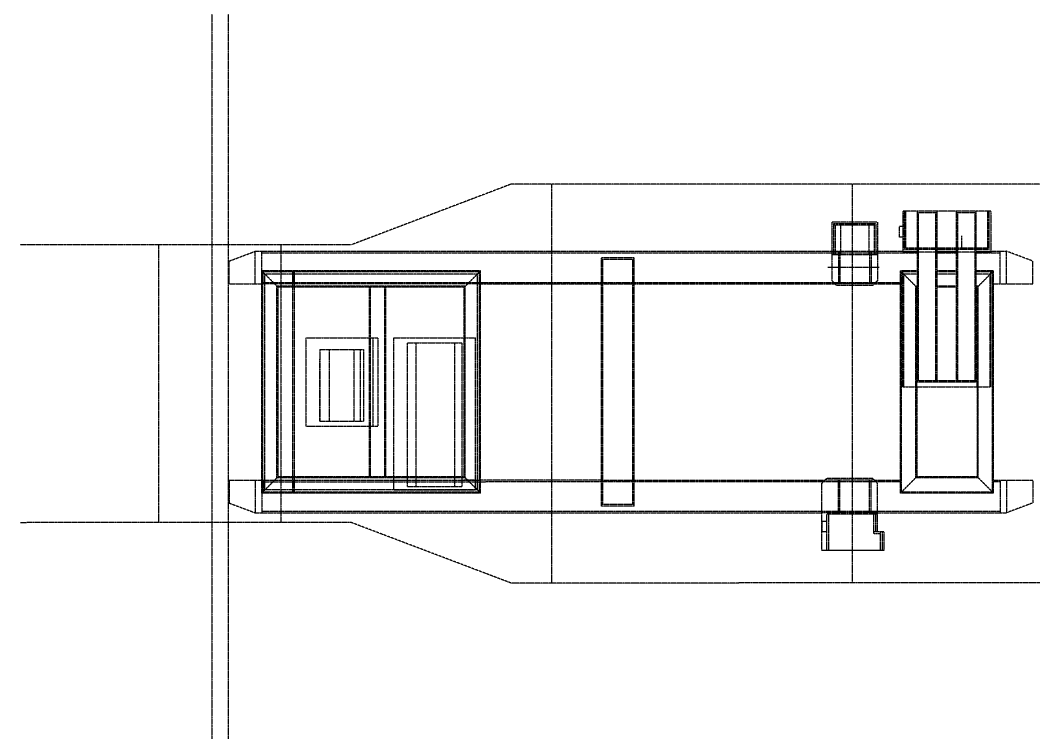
# Model space of a CAD drawing. Header units: millimetres. Extents: x -955179 to -912907, y 62798 to 154298.
# Drawn here: x -952312 to -949211, y 130484 to 132663 of the extents above; entities that cross this region are included whole.
import ezdxf

# ---------------------------------------------------------------- set-up
doc = ezdxf.new("R2010")
doc.units = ezdxf.units.MM
doc.header["$MEASUREMENT"] = 0
doc.linetypes.add('HIDDEN', pattern=[0.375, 0.25, -0.125])
doc.layers.add('CV', color=251, linetype='HIDDEN')

# ---------------------------------------------------------------- blocks, each defined once
blk = doc.blocks.new('TK FRAME')
at = {"layer": 'CV', "linetype": 'HIDDEN'}
for p, q in [((263765.8, -240393), (263765.8, -241613)), ((264686, -240393), (264686, -241613)), ((262562.9, -240578.2), (262562.9, -241427.9)), ((262937.7, -240578.2), (262937.7, -241427.9))]:
    blk.add_line(p, q, dxfattribs=at)
for points in [[(267130.7, -240393), (263641.8, -240393), (263153.4, -240578.2), (262140.2, -240578.2)], [(267130.7, -241613), (263641.8, -241613), (263153.4, -241427.9), (262140.2, -241427.9)]]:
    blk.add_lwpolyline(points, dxfattribs=at)
blk = doc.blocks.new('TK출하')
at = {"layer": 'CV'}
for p, q in [((-855451.7, 132705.7, 347), (-855448.7, 112084.4, 918.4)), ((-855401.6, 132705.7, 355.7), (-855398.7, 112028.9, 916.4)), ((-853335.7, 122298.2, 497.4), (-853335.7, 122251.2, 497.4)), ((-853335.7, 122298.2, 497.4), (-853335.7, 122251.2, 497.4)), ((-853065.7, 122298.2, 497.4), (-853335.7, 122298.2, 497.4)), ((-853065.7, 122298.2, 497.4), (-853335.7, 122298.2, 497.4)), ((-853330.7, 122180.7, 497.4), (-853330.7, 122298.2, 497.4)), ((-853330.7, 122180.7, 497.4), (-853330.7, 122298.2, 497.4)), ((-853326.2, 122185.2, 497.4), (-853326.2, 122298.2, 497.4)), ((-853326.2, 122185.2, 497.4), (-853326.2, 122298.2, 497.4)), ((-853290.7, 122173.2, 497.4), (-853290.7, 122298.2, 497.4)), ((-853290.7, 122173.2, 497.4), (-853290.7, 122298.2, 497.4)), ((-853230.7, 122293.7, 497.4), (-853290.7, 122293.7, 497.4)), ((-853230.7, 122293.7, 497.4), (-853290.7, 122293.7, 497.4)), ((-853287.5, 121778.9, 497.4), (-853287.5, 122293.7, 497.4)), ((-853287.5, 121778.9, 497.4), (-853287.5, 122293.7, 497.4)), ((-853233.9, 121778.9, 497.4), (-853233.9, 122293.7, 497.4)), ((-853233.9, 121778.9, 497.4), (-853233.9, 122293.7, 497.4)), ((-853230.7, 122173.2, 497.4), (-853230.7, 122298.2, 497.4)), ((-853230.7, 122173.2, 497.4), (-853230.7, 122298.2, 497.4)), ((-853170.7, 122173.2, 497.4), (-853170.7, 122298.2, 497.4)), ((-853170.7, 122173.2, 497.4), (-853170.7, 122298.2, 497.4)), ((-853110.7, 122293.7, 497.4), (-853170.7, 122293.7, 497.4)), ((-853110.7, 122293.7, 497.4), (-853170.7, 122293.7, 497.4)), ((-853167.5, 121778.9, 497.4), (-853167.5, 122293.7, 497.4)), ((-853167.5, 121778.9, 497.4), (-853167.5, 122293.7, 497.4)), ((-853113.9, 121778.9, 497.4), (-853113.9, 122293.7, 497.4)), ((-853113.9, 121778.9, 497.4), (-853113.9, 122293.7, 497.4)), ((-853110.7, 122175.7, 497.4), (-853110.7, 122298.2, 497.4)), ((-853110.7, 122175.7, 497.4), (-853110.7, 122298.2, 497.4)), ((-853075.2, 122185.2, 497.4), (-853075.2, 122298.2, 497.4)), ((-853075.2, 122185.2, 497.4), (-853075.2, 122298.2, 497.4)), ((-853070.7, 122180.7, 497.4), (-853070.7, 122298.2, 497.4)), ((-853070.7, 122180.7, 497.4), (-853070.7, 122298.2, 497.4)), ((-853065.7, 122298.2, 497.4), (-853065.7, 122173.2, 497.4)), ((-853065.7, 122298.2, 497.4), (-853065.7, 122173.2, 497.4)), ((-853552.7, 122264.7, 497.4), (-853552.7, 122165.5, 497.4)), ((-853552.7, 122264.7, 497.4), (-853552.7, 122165.5, 497.4)), ((-853412.7, 122264.7, 497.4), (-853552.7, 122264.7, 497.4)), ((-853412.7, 122264.7, 497.4), (-853552.7, 122264.7, 497.4)), ((-853547.7, 122259.7, 497.4), (-853547.7, 122164.7, 497.4)), ((-853547.7, 122259.7, 497.4), (-853547.7, 122164.7, 497.4)), ((-853417.7, 122259.7, 497.4), (-853547.7, 122259.7, 497.4)), ((-853417.7, 122259.7, 497.4), (-853547.7, 122259.7, 497.4)), ((-853417.7, 122255.2, 497.4), (-853547.7, 122255.2, 497.4)), ((-853417.7, 122255.2, 497.4), (-853547.7, 122255.2, 497.4)), ((-853542.2, 122255.2, 497.4), (-853542.2, 122164.7, 497.4)), ((-853542.2, 122255.2, 497.4), (-853542.2, 122164.7, 497.4)), ((-853525.7, 122255.2, 497.4), (-853525.7, 122164.7, 497.4)), ((-853525.7, 122255.2, 497.4), (-853525.7, 122164.7, 497.4)), ((-853439.7, 122255.2, 497.4), (-853439.7, 122164.7, 497.4)), ((-853439.7, 122255.2, 497.4), (-853439.7, 122164.7, 497.4)), ((-853423.2, 122255.2, 497.4), (-853423.2, 122164.7, 497.4)), ((-853423.2, 122255.2, 497.4), (-853423.2, 122164.7, 497.4)), ((-853417.7, 122259.7, 497.4), (-853417.7, 122164.7, 497.4)), ((-853417.7, 122259.7, 497.4), (-853417.7, 122164.7, 497.4)), ((-853412.7, 122264.7, 497.4), (-853412.7, 122165.5, 497.4)), ((-853412.7, 122264.7, 497.4), (-853412.7, 122165.5, 497.4)), ((-853345.7, 122219.2, 497.4), (-853345.7, 122251.2, 497.4)), ((-853330.7, 122251.2, 497.4), (-853345.7, 122251.2, 497.4)), ((-853335.7, 122251.2, 497.4), (-853335.7, 122219.2, 497.4)), ((-853330.7, 122219.2, 497.4), (-853345.7, 122219.2, 497.4)), ((-853335.7, 122219.2, 497.4), (-853335.7, 122173.2, 497.4)), ((-853335.7, 122219.2, 497.4), (-853335.7, 122173.2, 497.4)), ((-853155.2, 122185.2, 497.4), (-853155.2, 122223.2, 497.4)), ((-853070.7, 122185.2, 497.4), (-853330.7, 122185.2, 497.4)), ((-853070.7, 122185.2, 497.4), (-853330.7, 122185.2, 497.4)), ((-855397.7, 122145.7, 497.4), (-855317.7, 122175.7, 497.4)), ((-855397.7, 122145.7, 497.4), (-855317.7, 122175.7, 497.4)), ((-855317.7, 122175.7, 497.4), (-853290.7, 122175.7, 497.4)), ((-855317.7, 122175.7, 497.4), (-853290.7, 122175.7, 497.4)), ((-855317.7, 122175.7, 497.4), (-853290.7, 122175.7, 497.4)), ((-855317.7, 122075.7, 497.4), (-855317.7, 122175.7, 497.4)), ((-855317.7, 122075.7, 497.4), (-855317.7, 122175.7, 497.4)), ((-855297.7, 122075.7, 497.4), (-855297.7, 122175.7, 497.4)), ((-855297.7, 122075.7, 497.4), (-855297.7, 122175.7, 497.4)), ((-855297.7, 122171.2, 497.4), (-853290.7, 122171.2, 497.4)), ((-855297.7, 122171.2, 497.4), (-853290.7, 122171.2, 497.4)), ((-855003.3, 122175.7, 497.4), (-854848.1, 122175.7, 497.4)), ((-855003.3, 122175.7, 497.4), (-854848.1, 122175.7, 497.4)), ((-854257.7, 121396.2, 497.4), (-854257.7, 122155.2, 497.4)), ((-854257.7, 121396.2, 497.4), (-854257.7, 122155.2, 497.4)), ((-854157.7, 122155.2, 497.4), (-854257.7, 122155.2, 497.4)), ((-854157.7, 122155.2, 497.4), (-854257.7, 122155.2, 497.4)), ((-854157.7, 121396.2, 497.4), (-854157.7, 122155.2, 497.4)), ((-854157.7, 121396.2, 497.4), (-854157.7, 122155.2, 497.4)), ((-853552.7, 122165.5, 506.9), (-853552.7, 122085.7, 506.9)), ((-853552.7, 122165.5, 506.9), (-853552.7, 122085.7, 506.9)), ((-853412.7, 122164.7, 506.9), (-853552.7, 122164.7, 506.9)), ((-853412.7, 122164.7, 506.9), (-853552.7, 122164.7, 506.9)), ((-853532.7, 122175.7, 497.4), (-853532.7, 122075.7, 497.4)), ((-853532.7, 122175.7, 497.4), (-853532.7, 122075.7, 497.4)), ((-853528.2, 122175.7, 497.4), (-853528.2, 122075.7, 497.4)), ((-853528.2, 122175.7, 497.4), (-853528.2, 122075.7, 497.4)), ((-853437.2, 122175.7, 497.4), (-853437.2, 122075.7, 497.4)), ((-853437.2, 122175.7, 497.4), (-853437.2, 122075.7, 497.4)), ((-853432.7, 122175.7, 497.4), (-853432.7, 122075.7, 497.4)), ((-853432.7, 122175.7, 497.4), (-853432.7, 122075.7, 497.4)), ((-853412.7, 122165.5, 506.9), (-853412.7, 122085.7, 506.9)), ((-853412.7, 122165.5, 506.9), (-853412.7, 122085.7, 506.9)), ((-853065.7, 122173.2, 497.4), (-853335.7, 122173.2, 497.4)), ((-853065.7, 122173.2, 497.4), (-853335.7, 122173.2, 497.4)), ((-853070.7, 122180.7, 497.4), (-853330.7, 122180.7, 497.4)), ((-853070.7, 122180.7, 497.4), (-853330.7, 122180.7, 497.4)), ((-853290.7, 121775.7, 497.4), (-853290.7, 122173.2, 497.4)), ((-853290.7, 121775.7, 497.4), (-853290.7, 122173.2, 497.4)), ((-853230.7, 122175.7, 497.4), (-853170.7, 122175.7, 497.4)), ((-853230.7, 122175.7, 497.4), (-853170.7, 122175.7, 497.4)), ((-853230.7, 121778.9, 497.4), (-853230.7, 122173.2, 497.4)), ((-853230.7, 121778.9, 497.4), (-853230.7, 122173.2, 497.4)), ((-853230.7, 122171.2, 497.4), (-853170.7, 122171.2, 497.4)), ((-853230.7, 122171.2, 497.4), (-853170.7, 122171.2, 497.4)), ((-853170.7, 121775.7, 497.4), (-853170.7, 122173.2, 497.4)), ((-853170.7, 121775.7, 497.4), (-853170.7, 122173.2, 497.4)), ((-853110.7, 122175.7, 497.4), (-853017.7, 122175.7, 497.4)), ((-853110.7, 122175.7, 497.4), (-853017.7, 122175.7, 497.4)), ((-853110.7, 121775.7, 497.4), (-853110.7, 122173.2, 497.4)), ((-853110.7, 121775.7, 497.4), (-853110.7, 122173.2, 497.4)), ((-853110.7, 122171.2, 497.4), (-853037.7, 122171.2, 497.4)), ((-853110.7, 122171.2, 497.4), (-853037.7, 122171.2, 497.4)), ((-853037.7, 122075.7, 497.4), (-853037.7, 122175.7, 497.4)), ((-853037.7, 122075.7, 497.4), (-853037.7, 122175.7, 497.4)), ((-852937.7, 122145.7, 497.4), (-853017.7, 122175.7, 497.4)), ((-852937.7, 122145.7, 497.4), (-853017.7, 122175.7, 497.4)), ((-853017.7, 122075.7, 497.4), (-853017.7, 122175.7, 497.4)), ((-853017.7, 122075.7, 497.4), (-853017.7, 122175.7, 497.4)), ((-855397.7, 122075.7, 497.4), (-855397.7, 122145.7, 497.4)), ((-855397.7, 122075.7, 497.4), (-855397.7, 122145.7, 497.4)), ((-854157.7, 122150.7, 497.4), (-854257.7, 122150.7, 497.4)), ((-854157.7, 122150.7, 497.4), (-854257.7, 122150.7, 497.4)), ((-854253.2, 121400.7, 497.4), (-854253.2, 122150.7, 497.4)), ((-854253.2, 121400.7, 497.4), (-854253.2, 122150.7, 497.4)), ((-854162.2, 121400.7, 497.4), (-854162.2, 122150.7, 497.4)), ((-854162.2, 121400.7, 497.4), (-854162.2, 122150.7, 497.4)), ((-853408.2, 122125.7, 497.4), (-853565, 122125.7, 497.4)), ((-852937.7, 122075.7, 497.4), (-852937.7, 122145.7, 497.4)), ((-852937.7, 122075.7, 497.4), (-852937.7, 122145.7, 497.4)), ((-855297.7, 121435.7, 497.4), (-855297.7, 122115.7, 497.4)), ((-855297.7, 121435.7, 497.4), (-855297.7, 122115.7, 497.4)), ((-854627.7, 122115.7, 497.4), (-855297.7, 122115.7, 497.4)), ((-854627.7, 122115.7, 497.4), (-855297.7, 122115.7, 497.4)), ((-855297.7, 122075.7, 497.4), (-855297.7, 122115.7, 497.4)), ((-855297.7, 122075.7, 497.4), (-855297.7, 122115.7, 497.4)), ((-855247.7, 122065.7, 497.4), (-855297.7, 122115.7, 497.4)), ((-855247.7, 122065.7, 497.4), (-855297.7, 122115.7, 497.4)), ((-855294.5, 121438.9, 497.4), (-855294.5, 122112.5, 497.4)), ((-855294.5, 121438.9, 497.4), (-855294.5, 122112.5, 497.4)), ((-854630.9, 122112.5, 497.4), (-855294.5, 122112.5, 497.4)), ((-854630.9, 122112.5, 497.4), (-855294.5, 122112.5, 497.4)), ((-855293.2, 122075.7, 497.4), (-855293.2, 122115.7, 497.4)), ((-855293.2, 122075.7, 497.4), (-855293.2, 122115.7, 497.4)), ((-855287.7, 121445.7, 497.4), (-855287.7, 122105.7, 497.4)), ((-855287.7, 121445.7, 497.4), (-855287.7, 122105.7, 497.4)), ((-854637.7, 122105.7, 497.4), (-855287.7, 122105.7, 497.4)), ((-854637.7, 122105.7, 497.4), (-855287.7, 122105.7, 497.4)), ((-855202.2, 121435.7, 497.4), (-855202.2, 122115.7, 497.4)), ((-855202.2, 122115.7, 497.4), (-855202.2, 122075.7, 497.4)), ((-855202.2, 122115.7, 497.4), (-855202.2, 122075.7, 497.4)), ((-855197.7, 121435.7, 497.4), (-855197.7, 122115.7, 497.4)), ((-855197.7, 121435.7, 497.4), (-855197.7, 122115.7, 497.4)), ((-854677.7, 122065.7, 497.4), (-854627.7, 122115.7, 497.4)), ((-854677.7, 122065.7, 497.4), (-854627.7, 122115.7, 497.4)), ((-854637.7, 121445.7, 497.4), (-854637.7, 122105.7, 497.4)), ((-854637.7, 121445.7, 497.4), (-854637.7, 122105.7, 497.4)), ((-854630.9, 121438.9, 497.4), (-854630.9, 122112.5, 497.4)), ((-854630.9, 121438.9, 497.4), (-854630.9, 122112.5, 497.4)), ((-854627.7, 121435.7, 497.4), (-854627.7, 122115.7, 497.4)), ((-854627.7, 121435.7, 497.4), (-854627.7, 122115.7, 497.4)), ((-853342.7, 121435.7, 497.4), (-853342.7, 122115.7, 497.4)), ((-853342.7, 121435.7, 497.4), (-853342.7, 122115.7, 497.4)), ((-853292.7, 122065.7, 497.4), (-853342.7, 122115.7, 497.4)), ((-853292.7, 122065.7, 497.4), (-853342.7, 122115.7, 497.4)), ((-853290.7, 122115.7, 497.4), (-853342.7, 122115.7, 497.4)), ((-853290.7, 122115.7, 497.4), (-853342.7, 122115.7, 497.4)), ((-853339.5, 121438.9, 497.4), (-853339.5, 122112.5, 497.4)), ((-853339.5, 121438.9, 497.4), (-853339.5, 122112.5, 497.4)), ((-853290.7, 122112.5, 497.4), (-853339.5, 122112.5, 497.4)), ((-853290.7, 122112.5, 497.4), (-853339.5, 122112.5, 497.4)), ((-853335.7, 121760.7, 497.4), (-853335.7, 122115.7, 497.4)), ((-853335.7, 121760.7, 497.4), (-853335.7, 122115.7, 497.4)), ((-853332.7, 121760.7, 497.4), (-853332.7, 122105.7, 497.4)), ((-853332.7, 121760.7, 497.4), (-853332.7, 122105.7, 497.4)), ((-853290.7, 122105.7, 497.4), (-853332.7, 122105.7, 497.4)), ((-853290.7, 122105.7, 497.4), (-853332.7, 122105.7, 497.4)), ((-853170.7, 122115.7, 497.4), (-853230.7, 122115.7, 497.4)), ((-853170.7, 122115.7, 497.4), (-853230.7, 122115.7, 497.4)), ((-853170.7, 122112.5, 497.4), (-853230.7, 122112.5, 497.4)), ((-853170.7, 122112.5, 497.4), (-853230.7, 122112.5, 497.4)), ((-853170.7, 122105.7, 497.4), (-853230.7, 122105.7, 497.4)), ((-853170.7, 122105.7, 497.4), (-853230.7, 122105.7, 497.4)), ((-853110.7, 121775.7, 497.4), (-853110.7, 122115.7, 497.4)), ((-853110.7, 121775.7, 497.4), (-853110.7, 122115.7, 497.4)), ((-853057.7, 122115.7, 497.4), (-853110.7, 122115.7, 497.4)), ((-853057.7, 122115.7, 497.4), (-853110.7, 122115.7, 497.4)), ((-853060.9, 122112.5, 497.4), (-853110.7, 122112.5, 497.4)), ((-853060.9, 122112.5, 497.4), (-853110.7, 122112.5, 497.4)), ((-853067.7, 122105.7, 497.4), (-853110.7, 122105.7, 497.4)), ((-853067.7, 122105.7, 497.4), (-853110.7, 122105.7, 497.4)), ((-853107.7, 122065.7, 497.4), (-853057.7, 122115.7, 497.4)), ((-853107.7, 122065.7, 497.4), (-853057.7, 122115.7, 497.4)), ((-853067.7, 121760.7, 497.4), (-853067.7, 122105.7, 497.4)), ((-853067.7, 121760.7, 497.4), (-853067.7, 122105.7, 497.4)), ((-853065.7, 121760.7, 497.4), (-853065.7, 122115.7, 497.4)), ((-853065.7, 121760.7, 497.4), (-853065.7, 122115.7, 497.4)), ((-853060.9, 121438.9, 497.4), (-853060.9, 122112.5, 497.4)), ((-853060.9, 121438.9, 497.4), (-853060.9, 122112.5, 497.4)), ((-853057.7, 121435.7, 497.4), (-853057.7, 122115.7, 497.4)), ((-853057.7, 121435.7, 497.4), (-853057.7, 122115.7, 497.4)), ((-855396.3, 122075.7, 497.4), (-855297.7, 122075.7, 497.4)), ((-855396.3, 122075.7, 497.4), (-855297.7, 122075.7, 497.4)), ((-855297.7, 122080.2, 497.4), (-853342.7, 122080.2, 497.4)), ((-855197.7, 122075.7, 497.4), (-855297.7, 122075.7, 497.4)), ((-855197.7, 122075.7, 497.4), (-855297.7, 122075.7, 497.4)), ((-855250.9, 121482.5, 497.4), (-855250.9, 122068.9, 497.4)), ((-855250.9, 121482.5, 497.4), (-855250.9, 122068.9, 497.4)), ((-854674.5, 122068.9, 497.4), (-855250.9, 122068.9, 497.4)), ((-854674.5, 122068.9, 497.4), (-855250.9, 122068.9, 497.4)), ((-855247.7, 121485.7, 497.4), (-855247.7, 122065.7, 497.4)), ((-855247.7, 121485.7, 497.4), (-855247.7, 122065.7, 497.4)), ((-854677.7, 122065.7, 497.4), (-855247.7, 122065.7, 497.4)), ((-854677.7, 122065.7, 497.4), (-855247.7, 122065.7, 497.4)), ((-854627.7, 122075.7, 497.4), (-855197.7, 122075.7, 497.4)), ((-854967.7, 121485.7, 497.4), (-854967.7, 122065.7, 497.4)), ((-854967.7, 121485.7, 497.4), (-854967.7, 122065.7, 497.4)), ((-854964.5, 121485.7, 497.4), (-854964.5, 122065.7, 497.4)), ((-854964.5, 121485.7, 497.4), (-854964.5, 122065.7, 497.4)), ((-854920.9, 121485.7, 497.4), (-854920.9, 122065.7, 497.4)), ((-854920.9, 121485.7, 497.4), (-854920.9, 122065.7, 497.4)), ((-854917.7, 121485.7, 497.4), (-854917.7, 122065.7, 497.4)), ((-854917.7, 121485.7, 497.4), (-854917.7, 122065.7, 497.4)), ((-854677.7, 121485.7, 497.4), (-854677.7, 122065.7, 497.4)), ((-854677.7, 121485.7, 497.4), (-854677.7, 122065.7, 497.4)), ((-854674.5, 121482.5, 497.4), (-854674.5, 122068.9, 497.4)), ((-854674.5, 121482.5, 497.4), (-854674.5, 122068.9, 497.4)), ((-854627.7, 122075.7, 497.4), (-854257.7, 122075.7, 497.4)), ((-854627.7, 122075.7, 497.4), (-854257.7, 122075.7, 497.4)), ((-854257.7, 122075.7, 497.4), (-854157.7, 122075.7, 497.4)), ((-854257.7, 122075.7, 497.4), (-854157.7, 122075.7, 497.4)), ((-854157.7, 122075.7, 497.4), (-853542.7, 122075.7, 497.4)), ((-854157.7, 122075.7, 497.4), (-853542.7, 122075.7, 497.4)), ((-853552.7, 122085.7, 506.9), (-853537.7, 122070.7, 506.9)), ((-853552.7, 122085.7, 506.9), (-853537.7, 122070.7, 506.9)), ((-853422.7, 122075.7, 497.4), (-853542.7, 122075.7, 497.4)), ((-853422.7, 122075.7, 497.4), (-853542.7, 122075.7, 497.4)), ((-853427.7, 122070.7, 506.9), (-853537.7, 122070.7, 506.9)), ((-853427.7, 122070.7, 506.9), (-853537.7, 122070.7, 506.9)), ((-853412.7, 122085.7, 506.9), (-853427.7, 122070.7, 506.9)), ((-853412.7, 122085.7, 506.9), (-853427.7, 122070.7, 506.9)), ((-853422.7, 122075.7, 497.4), (-853342.7, 122075.7, 497.4)), ((-853422.7, 122075.7, 497.4), (-853342.7, 122075.7, 497.4)), ((-853295.9, 121482.5, 497.4), (-853295.9, 122068.9, 497.4)), ((-853295.9, 121482.5, 497.4), (-853295.9, 122068.9, 497.4)), ((-853290.7, 122068.9, 497.4), (-853295.9, 122068.9, 497.4)), ((-853290.7, 122068.9, 497.4), (-853295.9, 122068.9, 497.4)), ((-853292.7, 121760.7, 497.4), (-853292.7, 122065.7, 497.4)), ((-853292.7, 121760.7, 497.4), (-853292.7, 122065.7, 497.4)), ((-853290.7, 122065.7, 497.4), (-853292.7, 122065.7, 497.4)), ((-853290.7, 122065.7, 497.4), (-853292.7, 122065.7, 497.4)), ((-853170.7, 122068.9, 497.4), (-853230.7, 122068.9, 497.4)), ((-853170.7, 122068.9, 497.4), (-853230.7, 122068.9, 497.4)), ((-853170.7, 122065.7, 497.4), (-853230.7, 122065.7, 497.4)), ((-853170.7, 122065.7, 497.4), (-853230.7, 122065.7, 497.4)), ((-853104.5, 122068.9, 497.4), (-853110.7, 122068.9, 497.4)), ((-853104.5, 122068.9, 497.4), (-853110.7, 122068.9, 497.4)), ((-853107.7, 122065.7, 497.4), (-853110.7, 122065.7, 497.4)), ((-853107.7, 122065.7, 497.4), (-853110.7, 122065.7, 497.4)), ((-853107.7, 121760.7, 497.4), (-853107.7, 122065.7, 497.4)), ((-853107.7, 121760.7, 497.4), (-853107.7, 122065.7, 497.4)), ((-853104.5, 121482.5, 497.4), (-853104.5, 122068.9, 497.4)), ((-853104.5, 121482.5, 497.4), (-853104.5, 122068.9, 497.4)), ((-853057.7, 122075.7, 497.4), (-852937.7, 122075.7, 497.4)), ((-853057.7, 122075.7, 497.4), (-852937.7, 122075.7, 497.4)), ((-855162.7, 121910.7, 497.4), (-855162.7, 121640.7, 497.4)), ((-855162.7, 121910.7, 497.4), (-855162.7, 121640.7, 497.4)), ((-855162.7, 121910.7, 497.4), (-854942.7, 121910.7, 497.4)), ((-855162.7, 121910.7, 497.4), (-854942.7, 121910.7, 497.4)), ((-854957.7, 121910.7, 497.4), (-854957.7, 121640.7, 497.4)), ((-854942.7, 121910.7, 497.4), (-854942.7, 121640.7, 497.4)), ((-854893, 121445.7, 506.9), (-854893, 121910.7, 506.9)), ((-854893, 121445.7, 506.9), (-854893, 121910.7, 506.9)), ((-854893, 121910.7, 497.4), (-854643.2, 121910.7, 497.4)), ((-854893, 121910.7, 497.4), (-854643.2, 121910.7, 497.4)), ((-854643.2, 121445.7, 497.4), (-854643.2, 121910.7, 497.4)), ((-854643.2, 121445.7, 497.4), (-854643.2, 121910.7, 497.4)), ((-855120.2, 121875.7, 497.4), (-855120.2, 121655.7, 497.4)), ((-855120.2, 121875.7, 497.4), (-855120.2, 121655.7, 497.4)), ((-855120.2, 121875.7, 497.4), (-854985.2, 121875.7, 497.4)), ((-855120.2, 121875.7, 497.4), (-854985.2, 121875.7, 497.4)), ((-855090.7, 121655.7, 497.4), (-855090.7, 121875.7, 497.4)), ((-855090.7, 121655.7, 497.4), (-855090.7, 121875.7, 497.4)), ((-855015.2, 121655.7, 497.4), (-855015.2, 121875.7, 497.4)), ((-854995.2, 121655.7, 497.4), (-854995.2, 121875.7, 497.4)), ((-854995.2, 121655.7, 497.4), (-854995.2, 121875.7, 497.4)), ((-854985.2, 121655.7, 497.4), (-854985.2, 121875.7, 497.4)), ((-854985.2, 121655.7, 497.4), (-854985.2, 121875.7, 497.4)), ((-854851.5, 121455.7, 497.4), (-854851.5, 121895.7, 497.4)), ((-854851.5, 121455.7, 497.4), (-854851.5, 121895.7, 497.4)), ((-854851.5, 121895.7, 497.4), (-854684.5, 121895.7, 497.4)), ((-854851.5, 121895.7, 497.4), (-854684.5, 121895.7, 497.4)), ((-854825.1, 121455.7, 497.4), (-854825.1, 121895.7, 497.4)), ((-854825.1, 121455.7, 497.4), (-854825.1, 121895.7, 497.4)), ((-854706.2, 121455.7, 497.4), (-854706.2, 121895.7, 497.4)), ((-854684.5, 121455.7, 497.4), (-854684.5, 121895.7, 497.4)), ((-854684.5, 121455.7, 497.4), (-854684.5, 121895.7, 497.4)), ((-855120.2, 121655.7, 497.4), (-855120.2, 121846.5, 497.4)), ((-853335.7, 121760.7, 497.4), (-853065.7, 121760.7, 497.4)), ((-853335.7, 121760.7, 497.4), (-853065.7, 121760.7, 497.4)), ((-853292.7, 121760.7, 497.4), (-853292.7, 121485.7, 497.4)), ((-853292.7, 121760.7, 497.4), (-853292.7, 121485.7, 497.4)), ((-853110.7, 121778.9, 497.4), (-853290.7, 121778.9, 497.4)), ((-853110.7, 121778.9, 497.4), (-853290.7, 121778.9, 497.4)), ((-853110.7, 121775.7, 497.4), (-853290.7, 121775.7, 497.4)), ((-853110.7, 121775.7, 497.4), (-853290.7, 121775.7, 497.4)), ((-853230.7, 121778.9, 497.4), (-853230.7, 121775.7, 497.4)), ((-853230.7, 121778.9, 497.4), (-853230.7, 121775.7, 497.4)), ((-853107.7, 121760.7, 497.4), (-853107.7, 121485.7, 497.4)), ((-853107.7, 121760.7, 497.4), (-853107.7, 121485.7, 497.4)), ((-855162.7, 121640.7, 497.4), (-854942.7, 121640.7, 497.4)), ((-855162.7, 121640.7, 497.4), (-854942.7, 121640.7, 497.4)), ((-855120.2, 121655.7, 497.4), (-854985.2, 121655.7, 497.4)), ((-855397.7, 121475.7, 497.4), (-855397.7, 121405.7, 497.4)), ((-855397.7, 121475.7, 497.4), (-855397.7, 121405.7, 497.4)), ((-855397.7, 121475.7, 497.4), (-855297.7, 121475.7, 497.4)), ((-855397.7, 121475.7, 497.4), (-855297.7, 121475.7, 497.4)), ((-855317.7, 121475.7, 497.4), (-855317.7, 121375.7, 497.4)), ((-855317.7, 121475.7, 497.4), (-855317.7, 121375.7, 497.4)), ((-855297.7, 121435.7, 497.4), (-855247.7, 121485.7, 497.4)), ((-855297.7, 121435.7, 497.4), (-855247.7, 121485.7, 497.4)), ((-855297.7, 121475.7, 497.4), (-854627.7, 121475.7, 497.4)), ((-855297.7, 121475.7, 497.4), (-855297.7, 121375.7, 497.4)), ((-855297.7, 121475.7, 497.4), (-855297.7, 121375.7, 497.4)), ((-855297.7, 121475.7, 497.4), (-855297.7, 121435.7, 497.4)), ((-855297.7, 121475.7, 497.4), (-855297.7, 121435.7, 497.4)), ((-855297.7, 121470.7, 497.4), (-853342.7, 121471.2, 497.4)), ((-855293.2, 121475.7, 497.4), (-855293.2, 121435.7, 497.4)), ((-855293.2, 121475.7, 497.4), (-855293.2, 121435.7, 497.4)), ((-854674.5, 121482.5, 497.4), (-855250.9, 121482.5, 497.4)), ((-854674.5, 121482.5, 497.4), (-855250.9, 121482.5, 497.4)), ((-854677.7, 121485.7, 497.4), (-855247.7, 121485.7, 497.4)), ((-854677.7, 121485.7, 497.4), (-855247.7, 121485.7, 497.4)), ((-855202.2, 121475.7, 497.4), (-855202.2, 121435.7, 497.4)), ((-855202.2, 121475.7, 497.4), (-855202.2, 121435.7, 497.4)), ((-854890, 121475.7, 497.4), (-854856, 121475.7, 497.4)), ((-854890, 121475.7, 497.4), (-854856, 121475.7, 497.4)), ((-854779.1, 121475.7, 497.4), (-854757.4, 121475.7, 497.4)), ((-854779.1, 121475.7, 497.4), (-854757.4, 121475.7, 497.4)), ((-854777.3, 121475.7, 497.4), (-854759.2, 121475.7, 497.4)), ((-854777.3, 121475.7, 497.4), (-854759.2, 121475.7, 497.4)), ((-854646.2, 121475.7, 497.4), (-854680.2, 121475.7, 497.4)), ((-854646.2, 121475.7, 497.4), (-854680.2, 121475.7, 497.4)), ((-854627.7, 121435.7, 497.4), (-854677.7, 121485.7, 497.4)), ((-854627.7, 121435.7, 497.4), (-854677.7, 121485.7, 497.4)), ((-854257.7, 121475.7, 497.4), (-854627.7, 121475.7, 497.4)), ((-854257.7, 121475.7, 497.4), (-854627.7, 121475.7, 497.4)), ((-854257.7, 121475.7, 497.4), (-854157.7, 121475.7, 497.4)), ((-854257.7, 121475.7, 497.4), (-854157.7, 121475.7, 497.4)), ((-854157.7, 121475.7, 497.4), (-853573.2, 121475.7, 497.4)), ((-853583.2, 121465.7, 487.9), (-853568.2, 121480.7, 487.9)), ((-853422.7, 121475.7, 497.4), (-853573.2, 121475.7, 497.4)), ((-853427.7, 121480.7, 506.9), (-853568.2, 121480.7, 487.9)), ((-853532.7, 121375.7, 497.4), (-853532.7, 121475.7, 497.4)), ((-853528.2, 121375.7, 497.4), (-853528.2, 121475.7, 497.4)), ((-853437.2, 121375.7, 497.4), (-853437.2, 121475.7, 497.4)), ((-853432.7, 121375.7, 497.4), (-853432.7, 121475.7, 497.4)), ((-853412.7, 121465.7, 506.9), (-853427.7, 121480.7, 506.9)), ((-853422.7, 121475.7, 497.4), (-853342.7, 121475.7, 497.4)), ((-853422.7, 121475.7, 497.4), (-853342.7, 121475.7, 497.4)), ((-853342.7, 121435.7, 497.4), (-853292.7, 121485.7, 497.4)), ((-853342.7, 121435.7, 497.4), (-853292.7, 121485.7, 497.4)), ((-853104.5, 121482.5, 497.4), (-853295.9, 121482.5, 497.4)), ((-853104.5, 121482.5, 497.4), (-853295.9, 121482.5, 497.4)), ((-853107.7, 121485.7, 497.4), (-853292.7, 121485.7, 497.4)), ((-853107.7, 121485.7, 497.4), (-853292.7, 121485.7, 497.4)), ((-853057.7, 121435.7, 497.4), (-853107.7, 121485.7, 497.4)), ((-853057.7, 121435.7, 497.4), (-853107.7, 121485.7, 497.4)), ((-853057.7, 121475.7, 497.4), (-852937.7, 121475.7, 497.4)), ((-853057.7, 121475.7, 497.4), (-852937.7, 121475.7, 497.4)), ((-853057.7, 121471.2, 497.4), (-853037.7, 121471.2, 497.4)), ((-853057.7, 121471.2, 497.4), (-853037.7, 121471.2, 497.4)), ((-853037.7, 121475.7, 497.4), (-853037.7, 121375.7, 497.4)), ((-853037.7, 121475.7, 497.4), (-853037.7, 121375.7, 497.4)), ((-853017.7, 121475.7, 497.4), (-853017.7, 121375.7, 497.4)), ((-853017.7, 121475.7, 497.4), (-853017.7, 121375.7, 497.4)), ((-852937.7, 121475.7, 497.4), (-852937.7, 121405.7, 497.4)), ((-852937.7, 121475.7, 497.4), (-852937.7, 121405.7, 497.4)), ((-854637.7, 121445.7, 497.4), (-855287.7, 121445.7, 497.4)), ((-854637.7, 121445.7, 497.4), (-855287.7, 121445.7, 497.4)), ((-854893, 121445.7, 497.4), (-854643.2, 121445.7, 497.4)), ((-854893, 121445.7, 497.4), (-854643.2, 121445.7, 497.4)), ((-854851.5, 121455.7, 497.4), (-854684.5, 121455.7, 497.4)), ((-854851.5, 121455.7, 497.4), (-854684.5, 121455.7, 497.4)), ((-853583.2, 121378.2, 487.9), (-853583.2, 121465.7, 487.9)), ((-853412.7, 121371.7, 497.4), (-853412.7, 121465.7, 506.9)), ((-854627.7, 121435.7, 497.4), (-855297.7, 121435.7, 497.4)), ((-854627.7, 121435.7, 497.4), (-855297.7, 121435.7, 497.4)), ((-854630.9, 121438.9, 497.4), (-855294.5, 121438.9, 497.4)), ((-854630.9, 121438.9, 497.4), (-855294.5, 121438.9, 497.4)), ((-853230.7, 121435.7, 497.4), (-853342.7, 121435.7, 497.4)), ((-853230.7, 121435.7, 497.4), (-853342.7, 121435.7, 497.4)), ((-853230.7, 121438.9, 497.4), (-853339.5, 121438.9, 497.4)), ((-853230.7, 121438.9, 497.4), (-853339.5, 121438.9, 497.4)), ((-853170.7, 121438.9, 497.4), (-853230.7, 121438.9, 497.4)), ((-853170.7, 121438.9, 497.4), (-853230.7, 121438.9, 497.4)), ((-853170.7, 121435.7, 497.4), (-853230.7, 121435.7, 497.4)), ((-853170.7, 121435.7, 497.4), (-853230.7, 121435.7, 497.4)), ((-853060.9, 121438.9, 497.4), (-853170.7, 121438.9, 497.4)), ((-853060.9, 121438.9, 497.4), (-853170.7, 121438.9, 497.4)), ((-853057.7, 121435.7, 497.4), (-853170.7, 121435.7, 497.4)), ((-853057.7, 121435.7, 497.4), (-853170.7, 121435.7, 497.4)), ((-855397.7, 121405.7, 497.4), (-855317.7, 121375.7, 497.4)), ((-855397.7, 121405.7, 497.4), (-855317.7, 121375.7, 497.4)), ((-855297.7, 121380.2, 497.4), (-853037.7, 121380.2, 497.4)), ((-855297.7, 121380.2, 497.4), (-853037.7, 121380.2, 497.4)), ((-854157.7, 121400.7, 497.4), (-854257.7, 121400.7, 497.4)), ((-854157.7, 121400.7, 497.4), (-854257.7, 121400.7, 497.4)), ((-854157.7, 121396.2, 497.4), (-854257.7, 121396.2, 497.4)), ((-854157.7, 121396.2, 497.4), (-854257.7, 121396.2, 497.4)), ((-853583.2, 121260.7, 487.9), (-853583.2, 121386.7, 487.9)), ((-852937.7, 121405.7, 497.4), (-853017.7, 121375.7, 497.4)), ((-852937.7, 121405.7, 497.4), (-853017.7, 121375.7, 497.4)), ((-855317.7, 121375.7, 497.4), (-853583.2, 121375.7, 487.9)), ((-855317.7, 121375.7, 497.4), (-853583.2, 121375.7, 487.9)), ((-853412.7, 121375.7, 497.4), (-853583.2, 121375.7, 487.3)), ((-853582.7, 121350.2, 497.4), (-853568.2, 121350.2, 497.4)), ((-853582.7, 121318.2, 492.3), (-853582.7, 121350.2, 492.3)), ((-853568.3, 121260.7, 488.1), (-853568.2, 121371.7, 487.9)), ((-853412.7, 121371.7, 506.9), (-853568.2, 121371.7, 497.7)), ((-853568.2, 121316.7, 497.7), (-853568.2, 121350.2, 497.4)), ((-853562.3, 121260.7, 488.1), (-853562.2, 121371.7, 487.9)), ((-853423.7, 121311.7, 497.4), (-853423.7, 121371.7, 497.4)), ((-853417.7, 121317.7, 497.4), (-853417.7, 121371.7, 497.4)), ((-853412.7, 121375.7, 497.4), (-853017.7, 121375.7, 497.4)), ((-853412.7, 121375.7, 497.4), (-853017.7, 121375.7, 497.4)), ((-853412.7, 121317.7, 497.4), (-853412.7, 121371.7, 497.4)), ((-853582.7, 121318.2, 497.4), (-853568.2, 121318.2, 497.4)), ((-853417.7, 121317.7, 497.4), (-853423.7, 121317.7, 497.4)), ((-853392.7, 121317.7, 497.4), (-853417.7, 121317.7, 497.4)), ((-853403.8, 121260.7, 497.6), (-853403.7, 121317.7, 497.4)), ((-853397.8, 121260.7, 497.6), (-853397.7, 121317.7, 497.4)), ((-853392.7, 121260.7, 497.4), (-853392.7, 121317.7, 497.4)), ((-853417.7, 121311.7, 497.4), (-853423.7, 121311.7, 497.4)), ((-853403.7, 121311.7, 497.4), (-853417.7, 121311.7, 497.4)), ((-853392.7, 121260.7, 497.4), (-853583.2, 121260.7, 487.3)), ((-853397.8, 121260.7, 497.6), (-853568.3, 121260.7, 488.1))]:
    blk.add_line(p, q, dxfattribs=at)
at = {"layer": 'CV', "rotation": 0.0137552547841788}
blk.add_blockref('TK FRAME', (-1118234.6, 362710.4, 497.4), dxfattribs=at)

msp = doc.modelspace()

# ---------------------------------------------------------------- block references
at = {"layer": 'CV'}
msp.add_blockref('TK출하', (-96275.8, 9780.8, -202.6), dxfattribs=at)

doc.saveas('drawing.dxf')
